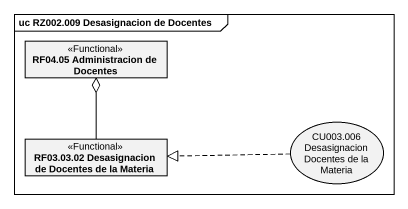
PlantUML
@startuml
mainframe uc RZ002.009 Desasignacion de Docentes
allowmixing
hide circle
hide empty members
class "RF04.05 Administracion de Docentes" as RF04_05_Administracion_de <<Functional>>
class "RF03.03.02 Desasignacion de Docentes de la Materia" as RF03_03_02_Desasignacion_de <<Functional>>
usecase "CU003.006 Desasignacion Docentes de la Materia" as CU003_006_Desasignacion
RF03_03_02_Desasignacion_de -up-o RF04_05_Administracion_de
CU003_006_Desasignacion .left.|> RF03_03_02_Desasignacion_de
@enduml
